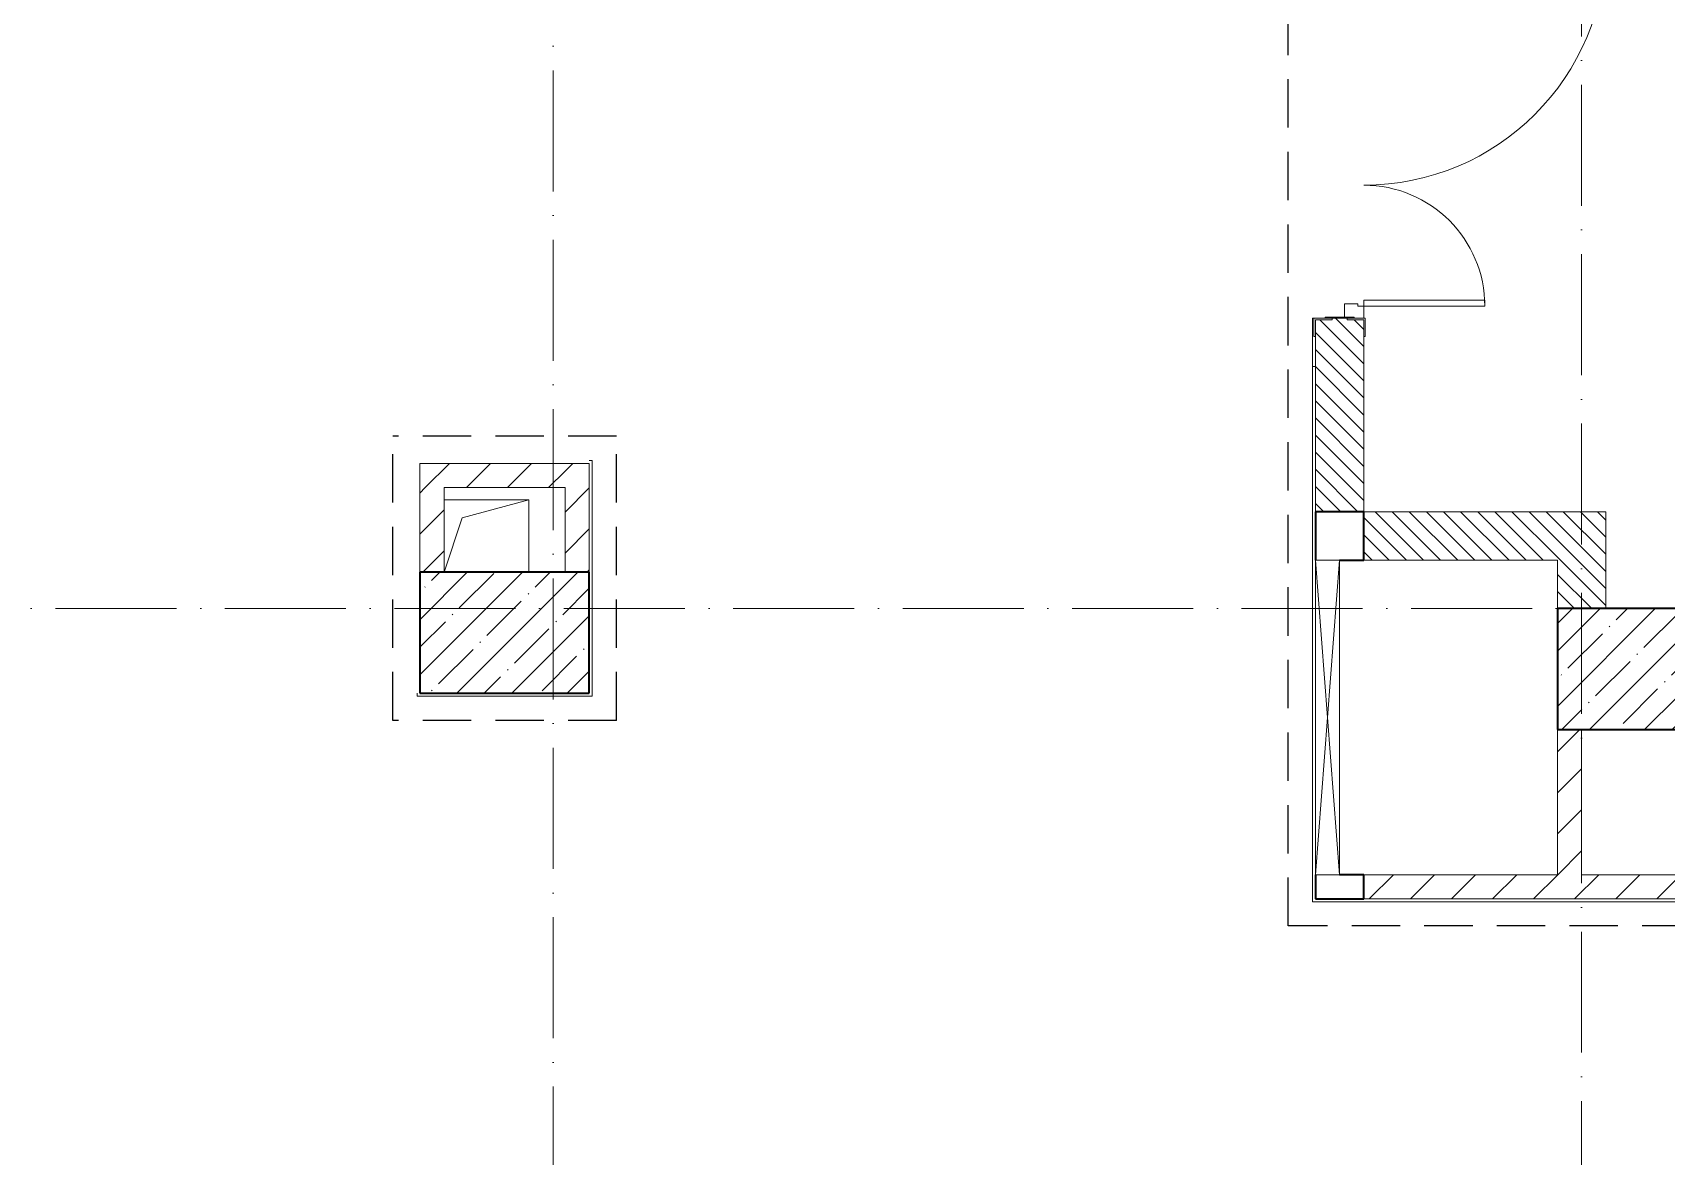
# Model space of a CAD drawing. Header units: millimetres. Extents: x -213536 to 1564669, y -45299 to 942238.
# Drawn here: x 518466 to 525216, y 526488 to 531133 of the extents above; entities that cross this region are included whole.
import ezdxf

# ---------------------------------------------------------------- set-up
doc = ezdxf.new("R2010")
doc.units = ezdxf.units.MM
for name, pattern in [('01 Штриховая _2 мм_', [300, 200, -100]), ('50_200_ШТРИХ_1Т_ш5_п1_п1_', [700, 500, -100, 0, -100]), ('Штриховая _2 мм - 1 мм_', [300, 200, -100])]:
    doc.linetypes.add(name, pattern=pattern)
for name, color, linetype, lineweight in [('0-1', 7, 'Continuous', 5), ('0-2', 7, 'Continuous', 9), ('3) ЖБ 4м', 3, 'Continuous', 30), ('Каркас_Импост', 7, 'Continuous', 13), ('Несущие колонны', 7, 'Continuous', 9), ('Несущие колонны-1', 7, 'Continuous', 35), ('Обобщенные модели', 7, 'Continuous', 9), ('Общие ребра', 7, 'Continuous', 9), ('Оси-2', 7, '50_200_ШТРИХ_1Т_ш5_п1_п1_', 9), ('Открывание-1', 7, 'Continuous', 9), ('Панель', 7, 'Continuous', 13), ('Стены-1', 7, 'Continuous', 13), ('Штриховка разреза-1', 7, 'Continuous', 9), ('Элементы узлов-2', 7, 'Continuous', 9)]:
    doc.layers.add(name, color=color, linetype=linetype, lineweight=lineweight)
doc.layers.add('СТ-1_1', color=7, linetype='Штриховая _2 мм - 1 мм_', lineweight=90, true_color=0x888888)
doc.layers.add('СТ-1_4', color=7, linetype='01 Штриховая _2 мм_', lineweight=90, true_color=0xf69426)
doc.layers.get('0-2').off()
pattern_1 = [(45, (0, 0), (-84.85281, 84.85281), [])]
pattern_2 = [(135, (0, 0), (-35.35534, -35.35534), [])]

# ---------------------------------------------------------------- blocks, each defined once
blk = doc.blocks.new('Ос 3 эт верх часть')
at = {"layer": 'Оси-2'}
for p, q in [((520616, 535177.6), (520616, 501490.4)), ((524866, 499613), (524866, 535177.6)), ((426847.2, 528752.4), (535374.3, 528752.4))]:
    blk.add_line(p, q, dxfattribs=at)
blk = doc.blocks.new('BSC_Колонна _Прямоугольная - 500х700-V142-АИ2_03_План отделки стен 3-го этажа _Часть 1_')
at = {"layer": 'Несущие колонны'}
h = blk.add_hatch(dxfattribs=at)
h.set_pattern_fill('FP_140', color=256, style=0, pattern_type=2)
h.set_pattern_definition([(315, (-83750, 91250), (114.04925, 114.04925), []), (315, (-83750, 91135.95), (114.04925, 114.04925), [201.613, -40.323, 3.353, -36.97])])
h.paths.add_polyline_path([(-250, 350), (-250, -350), (250, -350), (250, 350)], flags=0)
at = {"layer": 'Несущие колонны-1'}
for p, q in [((250, 350), (-250, 350)), ((-250, 350), (-250, -350)), ((250, -350), (250, 350)), ((-250, -350), (250, -350))]:
    blk.add_line(p, q, dxfattribs=at)
blk = doc.blocks.new('BSC_Колонна _Прямоугольная - 500х500-V147-АИ2_03_План отделки стен 3-го этажа _Часть 1_')
at = {"layer": 'Несущие колонны'}
h = blk.add_hatch(dxfattribs=at)
h.set_pattern_fill('FP_146', color=256, style=0, pattern_type=2)
h.set_pattern_definition([(135, (83600, -95850), (-114.04925, -114.04925), []), (135, (83600, -95735.95), (-114.04925, -114.04925), [201.613, -40.323, 3.353, -36.97])])
h.paths.add_polyline_path([(250, 250), (-250, 250), (-250, -250), (250, -250)], flags=0)
at = {"layer": 'Несущие колонны-1'}
for p, q in [((250, 250), (-250, 250)), ((-250, 250), (-250, -250)), ((250, -250), (250, 250)), ((-250, -250), (250, -250))]:
    blk.add_line(p, q, dxfattribs=at)
blk = doc.blocks.new('Дверь_СКБ_2Ст_Внутренняя_ШЕР - СОШ_Д-31__Дв_1600x2100h_ЛК_Лифтовой холл _зона безопасности МГН__EIS60-34822471-АИ2_03_План отделки стен 3-го этажа _Часть 1_')
at = {"layer": 'Каркас_Импост'}
for p, q in [((-737.5, 100), (-787.5, 100)), ((-737.5, 100), (-737.5, 75)), ((-737.5, 75), (-727.5, 75)), ((-727.5, 75), (-727.5, 20)), ((752.5, 75), (762.5, 75)), ((752.5, 75), (752.5, 20)), ((812.5, 100), (762.5, 100)), ((762.5, 100), (762.5, 75)), ((812.5, 100), (812.5, 20)), ((-787.5, 31), (-787.5, 20)), ((-727.5, 20), (-787.5, 20)), ((812.5, 20), (752.5, 20))]:
    blk.add_line(p, q, dxfattribs=at)
at = {"layer": 'Открывание-1'}
for centre, radius, start, end in [((-737.5, 100), 1000, 0, 90), ((762.5, 100), 500, 90, 180)]:
    blk.add_arc(centre, radius, start, end, dxfattribs=at)
at = {"layer": 'Панель'}
for p, q in [((-737.5, 1100), (-712.5, 1100)), ((-737.5, 1100), (-737.5, 100)), ((-712.5, 100), (-712.5, 1100)), ((762.5, 600), (737.5, 600)), ((737.5, 100), (737.5, 600)), ((762.5, 600), (762.5, 100)), ((-737.5, 100), (-712.5, 100)), ((762.5, 100), (737.5, 100))]:
    blk.add_line(p, q, dxfattribs=at)
blk = doc.blocks.new('154_Стойка_СКБ_Уголок - СМ-2180_200-28268025-АИ2_03_План отделки стен 3-го этажа _Часть 1_')
at = {"layer": 'Обобщенные модели'}
for p, q in [((125, 156), (125, 81)), ((200, 156), (125, 156)), ((131, 81), (131, 150)), ((131, 150), (200, 150)), ((200, 150), (200, 156)), ((125, 81), (131, 81)), ((131, 19), (125, 19)), ((125, 19), (125, -56)), ((131, -50), (131, 19)), ((125, -56), (200, -56)), ((200, -50), (131, -50)), ((200, -56), (200, -50))]:
    blk.add_line(p, q, dxfattribs=at)
blk = doc.blocks.new('Стойка_Влож_Полоса боковая - Полоса-28213942-АИ2_03_План отделки стен 3-го этажа _Часть 1_')
at = {"layer": 'Обобщенные модели'}
for p, q in [((-5, 60), (0, 60)), ((-5, -60), (-5, 60)), ((0, 31), (0, -31)), ((0, -60), (-5, -60))]:
    blk.add_line(p, q, dxfattribs=at)
blk = doc.blocks.new('AR_Отверстие прямоугольное _в плите_ - AR_Отверстие прямоугольное _в плите_-30552577-АИ2_03_План отделки стен 3-го этажа _Часть 1_')
at = {"layer": 'Обобщенные модели'}
for p, q in [((175, 150), (-175, 150)), ((-100, 75), (175, 150)), ((175, -149.7), (175, 150)), ((-174.9, -149.7), (-100, 75))]:
    blk.add_line(p, q, dxfattribs=at)
blk = doc.blocks.new('AR_Отверстие прямоугольное _в стене_ - AR_Отверстие прямоугольное _в стене__ОВ-36938153-АИ2_03_План отделки стен 3-го этажа _Часть 1_')
at = {"layer": 'Элементы узлов-2'}
for p, q in [((-650, -50), (-650, 50)), ((-650, 50), (650, 50)), ((650, 50), (-650, -50)), ((-650, 50), (650, -50)), ((650, 50), (-650, 50)), ((-650, 50), (-650, -50)), ((650, 50), (650, -50)), ((650, -50), (650, 50)), ((650, -50), (-650, -50)), ((-650, -50), (650, -50))]:
    blk.add_line(p, q, dxfattribs=at)
blk = doc.blocks.new('BSC_Колонна _Прямоугольная1 - 200х100 _металл_-V283-АИ2_03_План отделки стен 3-го этажа _Часть 1_')
at = {"layer": 'Несущие колонны-1'}
for p, q in [((-100, 50), (-100, -50)), ((100, 50), (0, 50)), ((100, -50), (100, 50)), ((-100, -50), (100, -50))]:
    blk.add_line(p, q, dxfattribs=at)
blk = doc.blocks.new('BSC_Колонна _Прямоугольная1 - 200х200 _металл_-V284-АИ2_03_План отделки стен 3-го этажа _Часть 1_')
at = {"layer": 'Несущие колонны-1'}
for p, q in [((100, 100), (-100, 100)), ((-100, 100), (-100, -100)), ((100, -100), (100, 100)), ((0, -100), (100, -100))]:
    blk.add_line(p, q, dxfattribs=at)
blk = doc.blocks.new('0125-Р-ОО-Ш2-АР-о_23_10_2024_rvt-1-АИ2_03_План отделки стен 3-го этажа _Часть 1_')
at = {"layer": 'Штриховка разреза-1'}
h = blk.add_hatch(dxfattribs=at)
h.set_pattern_fill('FP_1', color=256, style=0, pattern_type=2)
h.set_pattern_definition(pattern_2)
h.paths.add_polyline_path([(94800, 84250), (94800, 85044), (94731, 85044), (94731, 85050), (94669, 85050), (94669, 85044), (94600, 85044), (94600, 84250), (94700, 84250)], flags=0)
h.paths.add_polyline_path([(94731, 86650), (94731, 86656), (94800, 86656), (94800, 87250), (94600, 87250), (94600, 86656), (94669, 86656), (94669, 86650)], flags=0)
h = blk.add_hatch(dxfattribs=at)
h.set_pattern_fill('FP_121', color=256, style=0, pattern_type=2)
h.set_pattern_definition(pattern_1)
h.paths.add_polyline_path([(91500, 84350), (91500, 84450), (90900, 84450), (90900, 84350), (91000, 84350)], flags=0)
h = blk.add_hatch(dxfattribs=at)
h.set_pattern_fill('FP_121', color=256, style=0, pattern_type=2)
h.set_pattern_definition(pattern_1)
h.paths.add_polyline_path([(91600, 84000), (91600, 84450), (91500, 84450), (91500, 84000)], flags=0)
h = blk.add_hatch(dxfattribs=at)
h.set_pattern_fill('FP_121', color=256, style=0, pattern_type=2)
h.set_pattern_definition(pattern_1)
h.paths.add_polyline_path([(91000, 84000), (91000, 84350), (90900, 84350), (90900, 84000)], flags=0)
h = blk.add_hatch(dxfattribs=at)
h.set_pattern_fill('FP_1', color=256, style=0, pattern_type=2)
h.set_pattern_definition(pattern_2)
h.paths.add_polyline_path([(95600, 84050), (95600, 84250), (94800, 84250), (94800, 84050)], flags=0)
h = blk.add_hatch(dxfattribs=at)
h.set_pattern_fill('FP_1', color=256, style=0, pattern_type=2)
h.set_pattern_definition(pattern_2)
h.paths.add_polyline_path([(95800, 83850), (95800, 84250), (95600, 84250), (95600, 83850)], flags=0)
h = blk.add_hatch(dxfattribs=at)
h.set_pattern_fill('FP_121', color=256, style=0, pattern_type=2)
h.set_pattern_definition(pattern_1)
h.paths.add_polyline_path([(95700, 82750), (95700, 83350), (95600, 83350), (95600, 82750)], flags=0)
h = blk.add_hatch(dxfattribs=at)
h.set_pattern_fill('FP_121', color=256, style=0, pattern_type=2)
h.set_pattern_definition(pattern_1)
h.paths.add_polyline_path([(94800, 82650), (96300, 82650), (96300, 82750), (94800, 82750), (94800, 82661.1)], flags=0)
at = {"layer": 'Стены-1'}
for p, q in [((94600, 84975), (94600, 84250)), ((94800, 84250), (94800, 84975)), ((91500, 84450), (90900, 84450)), ((90900, 84450), (90900, 84350)), ((91600, 84450), (91500, 84450)), ((91600, 84000), (91600, 84450)), ((90900, 84350), (90900, 84000)), ((91000, 84350), (91500, 84350)), ((91000, 84000), (91000, 84350)), ((91500, 84350), (91500, 84000)), ((95600, 84250), (94800, 84250)), ((95800, 84250), (95600, 84250)), ((95800, 83850), (95800, 84250)), ((94800, 84050), (95600, 84050)), ((95600, 84050), (95600, 83850)), ((95600, 83350), (95600, 82750)), ((95700, 82750), (95700, 83350)), ((95600, 82750), (94800, 82750)), ((96300, 82750), (95700, 82750)), ((94800, 82650), (96300, 82650))]:
    blk.add_line(p, q, dxfattribs=at)
at = {"layer": '0-2'}
for name, p, rotation in [('Дверь_СКБ_2Ст_Внутренняя_ШЕР - СОШ_Д-31__Дв_1600x2100h_ЛК_Лифтовой холл _зона безопасности МГН__EIS60-34822471-АИ2_03_План отделки стен 3-го этажа _Часть 1_', (94700, 85862.5), 270), ('154_Стойка_СКБ_Уголок - СМ-2180_200-28268025-АИ2_03_План отделки стен 3-го этажа _Часть 1_', (94650, 85175), 270), ('Стойка_Влож_Полоса боковая - Полоса-28213942-АИ2_03_План отделки стен 3-го этажа _Часть 1_', (94700, 85050), 270), ('AR_Отверстие прямоугольное _в стене_ - AR_Отверстие прямоугольное _в стене__ОВ-36938153-АИ2_03_План отделки стен 3-го этажа _Часть 1_', (94650, 83400), 270), ('BSC_Колонна _Прямоугольная - 500х700-V142-АИ2_03_План отделки стен 3-го этажа _Часть 1_', (91250, 83750), 89.9999999999999), ('BSC_Колонна _Прямоугольная - 500х500-V147-АИ2_03_План отделки стен 3-го этажа _Часть 1_', (95850, 83600), 269.9999999999997)]:
    blk.add_blockref(name, p, dxfattribs=dict(at, rotation=rotation))
for name, p in [('AR_Отверстие прямоугольное _в плите_ - AR_Отверстие прямоугольное _в плите_-30552577-АИ2_03_План отделки стен 3-го этажа _Часть 1_', (91175, 84149.7)), ('BSC_Колонна _Прямоугольная1 - 200х200 _металл_-V284-АИ2_03_План отделки стен 3-го этажа _Часть 1_', (94700, 84150)), ('BSC_Колонна _Прямоугольная1 - 200х100 _металл_-V283-АИ2_03_План отделки стен 3-го этажа _Часть 1_', (94700, 82700))]:
    blk.add_blockref(name, p, dxfattribs=at)
blk = doc.blocks.new('3этВверх')
at = {"layer": 'Общие ребра'}
blk.add_line((523754, 529752.4), (523766, 529752.4), dxfattribs=at)
at = {"layer": 'СТ-1_1', "lineweight": 25}
for p, q in [((519954, 528290.4), (519954, 529464.4)), ((520878, 529464.4), (519954, 529464.4)), ((520878, 528290.4), (520878, 529464.4)), ((520878, 528290.4), (519954, 528290.4)), ((525316, 527440.4), (523654, 527440.4))]:
    blk.add_line(p, q, dxfattribs=at)
at = {"layer": 'СТ-1_4', "lineweight": 25}
blk.add_line((523654, 527440.4), (523654, 532040.4), dxfattribs=at)
at = {"layer": 'Стены-1'}
for p, q in [((523760, 529952.4), (523754, 529952.4)), ((523754, 529952.4), (523754, 527540.4)), ((523766, 529152.4), (523766, 529877.4)), ((520778, 529364.4), (520766, 529364.4)), ((520766, 529352.4), (520766, 528902.4)), ((520778, 528390.4), (520778, 529364.4)), ((520054, 528402.4), (520054, 528390.4)), ((520054, 528390.4), (520778, 528390.4)), ((523754, 527540.4), (530516, 527540.4)), ((530516, 527552.4), (523966, 527552.4))]:
    blk.add_line(p, q, dxfattribs=at)
at = {"layer": '0-1'}
blk.add_blockref('0125-Р-ОО-Ш2-АР-о_23_10_2024_rvt-1-АИ2_03_План отделки стен 3-го этажа _Часть 1_', (429166, 444902.4), dxfattribs=at)

msp = doc.modelspace()

# ---------------------------------------------------------------- block references
at = {"color": 5, "lineweight": 30}
msp.add_blockref('Ос 3 эт верх часть', (0, 0), dxfattribs=at)
at = {"layer": '3) ЖБ 4м'}
msp.add_blockref('3этВверх', (0, 0), dxfattribs=at)

doc.saveas('drawing.dxf')
